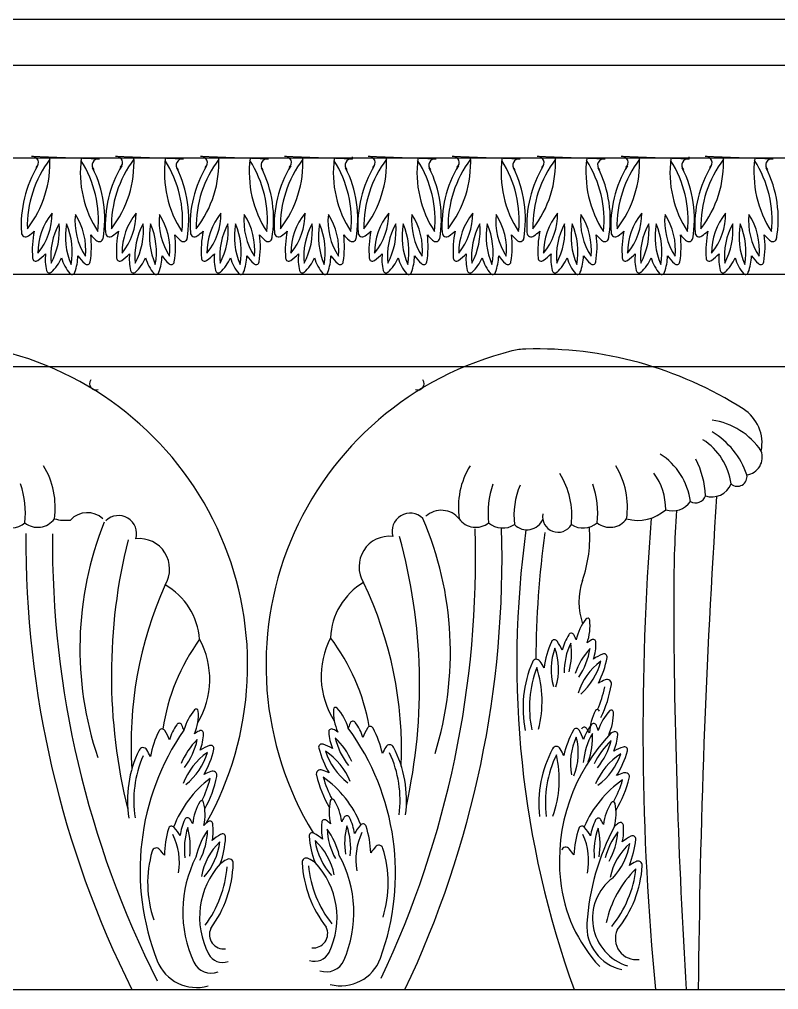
# Model space of a CAD drawing. Header units: millimetres. Extents: x 1155 to 2227, y 540 to 1342.
# Drawn here: x 1213.81 to 1222.03, y 1129.28 to 1139.79 of the extents above; entities that cross this region are included whole.
import ezdxf

# ---------------------------------------------------------------- set-up
doc = ezdxf.new("R2010")
doc.units = ezdxf.units.MM

msp = doc.modelspace()

# ---------------------------------------------------------------- linework, layer by layer
at = {"color": 0}
for p, q in [((1286.8599, 1139.79286), (1195.524, 1139.79286)), ((1286.8599, 1139.29286), (1195.524, 1139.29286)), ((1191.18811, 1138.29286), (1286.8599, 1138.29286)), ((1214.68102, 1138.27929), (1213.94568, 1138.30854)), ((1215.59117, 1138.27929), (1214.85583, 1138.30854)), ((1216.50944, 1138.27929), (1215.77411, 1138.30854)), ((1217.41959, 1138.27929), (1216.68425, 1138.30854)), ((1217.41959, 1138.27929), (1217.41959, 1138.30549)), ((1218.32504, 1138.27929), (1217.5897, 1138.30854)), ((1219.23519, 1138.27929), (1218.49985, 1138.30854)), ((1220.15346, 1138.27929), (1219.41812, 1138.30854)), ((1221.06361, 1138.27929), (1220.32827, 1138.30854)), ((1221.06361, 1138.27929), (1221.06361, 1138.30549)), ((1221.97202, 1138.27929), (1221.23668, 1138.30854)), ((1286.56671, 1137.03106), (1195.524, 1137.03106)), ((1285.37335, 1136.03106), (1195.524, 1136.03106)), ((1193.524, 1129.28421), (1284.524, 1129.28421))]:
    msp.add_line(p, q, dxfattribs=at)
for centre, radius, start, end in [((1215.10208, 1137.55158), 1.20222, 142.828625, 181.310575), ((1212.97122, 1138.24108), 1.17348, 322.338153, 2.911539), ((1213.95352, 1138.24135), 0.06764, 308.808269, 96.651525), ((1215.64705, 1138.13466), 1.17348, 172.533501, 213.106886), ((1213.46816, 1137.61656), 1.20222, 354.134464, 32.616414), ((1214.66788, 1138.21294), 0.06764, 78.793514, 226.636771), ((1216.01223, 1137.55158), 1.20222, 142.828625, 181.310575), ((1213.88136, 1138.24108), 1.17348, 322.338153, 2.911539), ((1214.86367, 1138.24135), 0.06764, 308.808269, 96.651525), ((1216.5572, 1138.13466), 1.17348, 172.533501, 213.106886), ((1214.37831, 1137.61656), 1.20222, 354.134464, 32.616414), ((1215.57802, 1138.21294), 0.06764, 78.793514, 226.636771), ((1216.93051, 1137.55158), 1.20222, 142.828625, 181.310575), ((1214.79964, 1138.24108), 1.17348, 322.338153, 2.911539), ((1215.78194, 1138.24135), 0.06764, 308.808269, 96.651525), ((1217.47548, 1138.13466), 1.17348, 172.533501, 213.106886), ((1215.29658, 1137.61656), 1.20222, 354.134464, 32.616414), ((1216.4963, 1138.21294), 0.06764, 78.793514, 226.636771), ((1217.84065, 1137.55158), 1.20222, 142.828625, 181.310575), ((1215.70979, 1138.24108), 1.17348, 322.338153, 2.911539), ((1216.69209, 1138.24135), 0.06764, 308.808269, 96.651525), ((1218.38562, 1138.13466), 1.17348, 172.533501, 213.106886), ((1216.20673, 1137.61656), 1.20222, 354.134464, 32.616414), ((1217.40645, 1138.21294), 0.06764, 78.793514, 226.636771), ((1218.7461, 1137.55158), 1.20222, 142.828625, 181.310575), ((1216.61523, 1138.24108), 1.17348, 322.338153, 2.911539), ((1217.59754, 1138.24135), 0.06764, 308.808269, 96.651525), ((1219.29107, 1138.13466), 1.17348, 172.533501, 213.106886), ((1217.11218, 1137.61656), 1.20222, 354.134464, 32.616414), ((1218.31189, 1138.21294), 0.06764, 78.793514, 226.636771), ((1219.65625, 1137.55158), 1.20222, 142.828625, 181.310575), ((1217.52538, 1138.24108), 1.17348, 322.338153, 2.911539), ((1218.50768, 1138.24135), 0.06764, 308.808269, 96.651525), ((1220.20122, 1138.13466), 1.17348, 172.533501, 213.106886), ((1218.02232, 1137.61656), 1.20222, 354.134464, 32.616414), ((1219.22204, 1138.21294), 0.06764, 78.793514, 226.636771), ((1220.57452, 1137.55158), 1.20222, 142.828625, 181.310575), ((1218.44366, 1138.24108), 1.17348, 322.338153, 2.911539), ((1219.42596, 1138.24135), 0.06764, 308.808269, 96.651525), ((1221.11949, 1138.13466), 1.17348, 172.533501, 213.106886), ((1218.9406, 1137.61656), 1.20222, 354.134464, 32.616414), ((1220.14032, 1138.21294), 0.06764, 78.793514, 226.636771), ((1221.48467, 1137.55158), 1.20222, 142.828625, 181.310575), ((1219.3538, 1138.24108), 1.17348, 322.338153, 2.911539), ((1220.33611, 1138.24135), 0.06764, 308.808269, 96.651525), ((1222.02964, 1138.13466), 1.17348, 172.533501, 213.106886), ((1219.85075, 1137.61656), 1.20222, 354.134464, 32.616414), ((1221.05046, 1138.21294), 0.06764, 78.793514, 226.636771), ((1222.39308, 1137.55158), 1.20222, 142.828625, 181.310575), ((1220.26222, 1138.24108), 1.17348, 322.338153, 2.911539), ((1221.24452, 1138.24135), 0.06764, 308.808269, 96.651525), ((1222.93805, 1138.13466), 1.17348, 172.533501, 213.106886), ((1220.75916, 1137.61656), 1.20222, 354.134464, 32.616414), ((1221.95888, 1138.21294), 0.06764, 78.793514, 226.636771), ((1215.07956, 1137.56469), 1.24608, 148.953694, 183.710827), ((1213.49166, 1137.62784), 1.24608, 350.212577, 26.491345), ((1215.9897, 1137.56469), 1.24608, 148.953694, 183.710827), ((1214.40181, 1137.62784), 1.24608, 350.212577, 26.491345), ((1216.90798, 1137.56469), 1.24608, 148.953694, 183.710827), ((1215.32008, 1137.62784), 1.24608, 350.212577, 26.491345), ((1217.81813, 1137.56469), 1.24608, 148.953694, 183.710827), ((1216.23023, 1137.62784), 1.24608, 350.212577, 26.491345), ((1218.72357, 1137.56469), 1.24608, 148.953694, 183.710827), ((1217.13567, 1137.62784), 1.24608, 350.212577, 26.491345), ((1219.63372, 1137.56469), 1.24608, 148.953694, 183.710827), ((1218.04582, 1137.62784), 1.24608, 350.212577, 26.491345), ((1220.552, 1137.56469), 1.24608, 148.953694, 183.710827), ((1218.9641, 1137.62784), 1.24608, 350.212577, 26.491345), ((1221.46214, 1137.56469), 1.24608, 148.953694, 183.710827), ((1219.87425, 1137.62784), 1.24608, 350.212577, 26.491345), ((1222.37056, 1137.56469), 1.24608, 148.953694, 183.710827), ((1220.78266, 1137.62784), 1.24608, 350.212577, 26.491345), ((1214.70419, 1137.26398), 0.68897, 141.194716, 180.264169), ((1213.49403, 1137.68707), 0.67331, 320.721264, 0.73762), ((1215.10303, 1137.60614), 0.6872, 173.917899, 213.454547), ((1213.83273, 1137.2968), 0.70041, 354.305939, 33.066507), ((1214.40418, 1137.68707), 0.67331, 320.721264, 0.73762), ((1215.61433, 1137.26398), 0.68897, 141.194716, 180.264169), ((1216.01318, 1137.60614), 0.6872, 173.917899, 213.454547), ((1214.74288, 1137.2968), 0.70041, 354.305939, 33.066507), ((1216.53261, 1137.26398), 0.68897, 141.194716, 180.264169), ((1215.32246, 1137.68707), 0.67331, 320.721264, 0.73762), ((1216.93146, 1137.60614), 0.6872, 173.917899, 213.454547), ((1215.66115, 1137.2968), 0.70041, 354.305939, 33.066507), ((1217.44276, 1137.26398), 0.68897, 141.194716, 180.264169), ((1216.23261, 1137.68707), 0.67331, 320.721264, 0.73762), ((1217.84161, 1137.60614), 0.6872, 173.917899, 213.454547), ((1216.5713, 1137.2968), 0.70041, 354.305939, 33.066507), ((1217.13805, 1137.68707), 0.67331, 320.721264, 0.73762), ((1218.3482, 1137.26398), 0.68897, 141.194716, 180.264169), ((1218.74705, 1137.60614), 0.6872, 173.917899, 213.454547), ((1217.47675, 1137.2968), 0.70041, 354.305939, 33.066507), ((1219.25835, 1137.26398), 0.68897, 141.194716, 180.264169), ((1218.0482, 1137.68707), 0.67331, 320.721264, 0.73762), ((1219.6572, 1137.60614), 0.6872, 173.917899, 213.454547), ((1218.3869, 1137.2968), 0.70041, 354.305939, 33.066507), ((1220.17663, 1137.26398), 0.68897, 141.194716, 180.264169), ((1218.96647, 1137.68707), 0.67331, 320.721264, 0.73762), ((1220.57548, 1137.60614), 0.6872, 173.917899, 213.454547), ((1219.30517, 1137.2968), 0.70041, 354.305939, 33.066507), ((1219.87662, 1137.68707), 0.67331, 320.721264, 0.73762), ((1221.08677, 1137.26398), 0.68897, 141.194716, 180.264169), ((1221.48562, 1137.60614), 0.6872, 173.917899, 213.454547), ((1220.21532, 1137.2968), 0.70041, 354.305939, 33.066507), ((1221.99519, 1137.26398), 0.68897, 141.194716, 180.264169), ((1220.78504, 1137.68707), 0.67331, 320.721264, 0.73762), ((1222.39404, 1137.60614), 0.6872, 173.917899, 213.454547), ((1221.12373, 1137.2968), 0.70041, 354.305939, 33.066507), ((1213.53456, 1137.99913), 0.66642, 304.40951, 311.393385), ((1215.00517, 1137.28681), 1.05163, 168.349147, 184.310128), ((1214.90116, 1137.22481), 0.74727, 151.615017, 185.582713), ((1213.49152, 1137.50907), 0.75554, 331.806464, 5.391265), ((1215.08449, 1137.44116), 0.77193, 169.883681, 203.126708), ((1213.63494, 1137.27588), 0.7524, 349.439058, 23.57133), ((1214.4447, 1137.99913), 0.66642, 304.40951, 311.393385), ((1215.91532, 1137.28681), 1.05163, 168.349147, 184.310128), ((1215.8113, 1137.22481), 0.74727, 151.615017, 185.582713), ((1214.40167, 1137.50907), 0.75554, 331.806464, 5.391265), ((1215.99464, 1137.44116), 0.77193, 169.883681, 203.126708), ((1214.54509, 1137.27588), 0.7524, 349.439058, 23.57133), ((1215.36298, 1137.99913), 0.66642, 304.40951, 311.393385), ((1216.83359, 1137.28681), 1.05163, 168.349147, 184.310128), ((1216.72958, 1137.22481), 0.74727, 151.615017, 185.582713), ((1215.31995, 1137.50907), 0.75554, 331.806464, 5.391265), ((1216.91292, 1137.44116), 0.77193, 169.883681, 203.126708), ((1215.46336, 1137.27588), 0.7524, 349.439058, 23.57133), ((1216.27313, 1137.99913), 0.66642, 304.40951, 311.393385), ((1217.74374, 1137.28681), 1.05163, 168.349147, 184.310128), ((1217.63973, 1137.22481), 0.74727, 151.615017, 185.582713), ((1216.23009, 1137.50907), 0.75554, 331.806464, 5.391265), ((1217.82306, 1137.44116), 0.77193, 169.883681, 203.126708), ((1216.37351, 1137.27588), 0.7524, 349.439058, 23.57133), ((1217.17857, 1137.99913), 0.66642, 304.40951, 311.393385), ((1218.64919, 1137.28681), 1.05163, 168.349147, 184.310128), ((1218.54517, 1137.22481), 0.74727, 151.615017, 185.582713), ((1217.13554, 1137.50907), 0.75554, 331.806464, 5.391265), ((1218.72851, 1137.44116), 0.77193, 169.883681, 203.126708), ((1217.27896, 1137.27588), 0.7524, 349.439058, 23.57133), ((1218.08872, 1137.99913), 0.66642, 304.40951, 311.393385), ((1219.55934, 1137.28681), 1.05163, 168.349147, 184.310128), ((1219.45532, 1137.22481), 0.74727, 151.615017, 185.582713), ((1218.04569, 1137.50907), 0.75554, 331.806464, 5.391265), ((1219.63866, 1137.44116), 0.77193, 169.883681, 203.126708), ((1218.18911, 1137.27588), 0.7524, 349.439058, 23.57133), ((1219.007, 1137.99913), 0.66642, 304.40951, 311.393385), ((1220.47761, 1137.28681), 1.05163, 168.349147, 184.310128), ((1220.3736, 1137.22481), 0.74727, 151.615017, 185.582713), ((1218.96396, 1137.50907), 0.75554, 331.806464, 5.391265), ((1220.55693, 1137.44116), 0.77193, 169.883681, 203.126708), ((1219.10738, 1137.27588), 0.7524, 349.439058, 23.57133), ((1219.91714, 1137.99913), 0.66642, 304.40951, 311.393385), ((1221.38776, 1137.28681), 1.05163, 168.349147, 184.310128), ((1221.28374, 1137.22481), 0.74727, 151.615017, 185.582713), ((1219.87411, 1137.50907), 0.75554, 331.806464, 5.391265), ((1221.46708, 1137.44116), 0.77193, 169.883681, 203.126708), ((1220.01753, 1137.27588), 0.7524, 349.439058, 23.57133), ((1220.82556, 1137.99913), 0.66642, 304.40951, 311.393385), ((1222.29617, 1137.28681), 1.05163, 168.349147, 184.310128), ((1222.19216, 1137.22481), 0.74727, 151.615017, 185.582713), ((1220.78252, 1137.50907), 0.75554, 331.806464, 5.391265), ((1222.37549, 1137.44116), 0.77193, 169.883681, 203.126708), ((1220.92594, 1137.27588), 0.7524, 349.439058, 23.57133), ((1213.88171, 1137.48416), 0.04562, 180.140306, 310.20326), ((1213.54003, 1137.3319), 1.05396, 351.004558, 6.94786), ((1215.08802, 1137.89797), 0.66642, 221.155078, 228.138953), ((1214.67701, 1137.43237), 0.04562, 222.345203, 352.408157), ((1214.79186, 1137.48416), 0.04562, 180.140306, 310.20326), ((1214.45018, 1137.3319), 1.05396, 351.004558, 6.94786), ((1215.99817, 1137.89797), 0.66642, 221.155078, 228.138953), ((1215.58716, 1137.43237), 0.04562, 222.345203, 352.408157), ((1215.71013, 1137.48416), 0.04562, 180.140306, 310.20326), ((1215.36845, 1137.3319), 1.05396, 351.004558, 6.94786), ((1216.91644, 1137.89797), 0.66642, 221.155078, 228.138953), ((1216.50543, 1137.43237), 0.04562, 222.345203, 352.408157), ((1216.62028, 1137.48416), 0.04562, 180.140306, 310.20326), ((1216.2786, 1137.3319), 1.05396, 351.004558, 6.94786), ((1217.82659, 1137.89797), 0.66642, 221.155078, 228.138953), ((1217.41558, 1137.43237), 0.04562, 222.345203, 352.408157), ((1217.52573, 1137.48416), 0.04562, 180.140306, 310.20326), ((1217.18405, 1137.3319), 1.05396, 351.004558, 6.94786), ((1218.73203, 1137.89797), 0.66642, 221.155078, 228.138953), ((1218.32103, 1137.43237), 0.04562, 222.345203, 352.408157), ((1218.43587, 1137.48416), 0.04562, 180.140306, 310.20326), ((1218.09419, 1137.3319), 1.05396, 351.004558, 6.94786), ((1219.64218, 1137.89797), 0.66642, 221.155078, 228.138953), ((1219.23118, 1137.43237), 0.04562, 222.345203, 352.408157), ((1219.35415, 1137.48416), 0.04562, 180.140306, 310.20326), ((1219.01247, 1137.3319), 1.05396, 351.004558, 6.94786), ((1220.56046, 1137.89797), 0.66642, 221.155078, 228.138953), ((1220.14945, 1137.43237), 0.04562, 222.345203, 352.408157), ((1220.2643, 1137.48416), 0.04562, 180.140306, 310.20326), ((1219.92262, 1137.3319), 1.05396, 351.004558, 6.94786), ((1221.47061, 1137.89797), 0.66642, 221.155078, 228.138953), ((1221.0596, 1137.43237), 0.04562, 222.345203, 352.408157), ((1221.17271, 1137.48416), 0.04562, 180.140306, 310.20326), ((1220.83103, 1137.3319), 1.05396, 351.004558, 6.94786), ((1222.37902, 1137.89797), 0.66642, 221.155078, 228.138953), ((1221.96801, 1137.43237), 0.04562, 222.345203, 352.408157), ((1213.99073, 1137.20786), 0.03421, 180.140306, 310.20326), ((1213.73037, 1137.59409), 0.49982, 304.40951, 317.19656), ((1214.63065, 1137.19603), 0.53677, 173.749497, 193.236408), ((1213.8496, 1137.39177), 0.45817, 312.270287, 336.652142), ((1214.7109, 1137.33568), 0.45817, 195.896322, 220.278176), ((1213.91106, 1137.24289), 0.53677, 339.312055, 358.798967), ((1214.85537, 1137.52083), 0.49982, 215.351903, 228.138953), ((1214.90088, 1137.20786), 0.03421, 180.140306, 310.20326), ((1214.64051, 1137.59409), 0.49982, 304.40951, 317.19656), ((1215.5408, 1137.19603), 0.53677, 173.749497, 193.236408), ((1214.75975, 1137.39177), 0.45817, 312.270287, 336.652142), ((1215.62105, 1137.33568), 0.45817, 195.896322, 220.278176), ((1214.82121, 1137.24289), 0.53677, 339.312055, 358.798967), ((1215.76551, 1137.52083), 0.49982, 215.351903, 228.138953), ((1215.81915, 1137.20786), 0.03421, 180.140306, 310.20326), ((1215.55879, 1137.59409), 0.49982, 304.40951, 317.19656), ((1216.45908, 1137.19603), 0.53677, 173.749497, 193.236408), ((1215.67803, 1137.39177), 0.45817, 312.270287, 336.652142), ((1216.53932, 1137.33568), 0.45817, 195.896322, 220.278176), ((1215.73948, 1137.24289), 0.53677, 339.312055, 358.798967), ((1216.68379, 1137.52083), 0.49982, 215.351903, 228.138953), ((1216.7293, 1137.20786), 0.03421, 180.140306, 310.20326), ((1216.46894, 1137.59409), 0.49982, 304.40951, 317.19656), ((1217.36922, 1137.19603), 0.53677, 173.749497, 193.236408), ((1216.58817, 1137.39177), 0.45817, 312.270287, 336.652142), ((1217.44947, 1137.33568), 0.45817, 195.896322, 220.278176), ((1216.64963, 1137.24289), 0.53677, 339.312055, 358.798967), ((1217.59394, 1137.52083), 0.49982, 215.351903, 228.138953), ((1217.63475, 1137.20786), 0.03421, 180.140306, 310.20326), ((1217.37438, 1137.59409), 0.49982, 304.40951, 317.19656), ((1218.27467, 1137.19603), 0.53677, 173.749497, 193.236408), ((1217.49362, 1137.39177), 0.45817, 312.270287, 336.652142), ((1218.35491, 1137.33568), 0.45817, 195.896322, 220.278176), ((1217.55508, 1137.24289), 0.53677, 339.312055, 358.798967), ((1218.49938, 1137.52083), 0.49982, 215.351903, 228.138953), ((1218.5449, 1137.20786), 0.03421, 180.140306, 310.20326), ((1218.28453, 1137.59409), 0.49982, 304.40951, 317.19656), ((1219.18482, 1137.19603), 0.53677, 173.749497, 193.236408), ((1218.40377, 1137.39177), 0.45817, 312.270287, 336.652142), ((1219.26506, 1137.33568), 0.45817, 195.896322, 220.278176), ((1218.46522, 1137.24289), 0.53677, 339.312055, 358.798967), ((1219.40953, 1137.52083), 0.49982, 215.351903, 228.138953), ((1219.46317, 1137.20786), 0.03421, 180.140306, 310.20326), ((1219.20281, 1137.59409), 0.49982, 304.40951, 317.19656), ((1220.10309, 1137.19603), 0.53677, 173.749497, 193.236408), ((1219.32204, 1137.39177), 0.45817, 312.270287, 336.652142), ((1220.18334, 1137.33568), 0.45817, 195.896322, 220.278176), ((1219.3835, 1137.24289), 0.53677, 339.312055, 358.798967), ((1220.32781, 1137.52083), 0.49982, 215.351903, 228.138953), ((1220.37332, 1137.20786), 0.03421, 180.140306, 310.20326), ((1220.11295, 1137.59409), 0.49982, 304.40951, 317.19656), ((1221.01324, 1137.19603), 0.53677, 173.749497, 193.236408), ((1220.23219, 1137.39177), 0.45817, 312.270287, 336.652142), ((1221.09349, 1137.33568), 0.45817, 195.896322, 220.278176), ((1220.29365, 1137.24289), 0.53677, 339.312055, 358.798967), ((1221.23795, 1137.52083), 0.49982, 215.351903, 228.138953), ((1221.28173, 1137.20786), 0.03421, 180.140306, 310.20326), ((1221.02137, 1137.59409), 0.49982, 304.40951, 317.19656), ((1221.92165, 1137.19603), 0.53677, 173.749497, 193.236408), ((1221.1406, 1137.39177), 0.45817, 312.270287, 336.652142), ((1222.0019, 1137.33568), 0.45817, 195.896322, 220.278176), ((1221.20206, 1137.24289), 0.53677, 339.312055, 358.798967), ((1222.14637, 1137.52083), 0.49982, 215.351903, 228.138953), ((1214.13913, 1137.07795), 0.03136, 188.85075, 318.913704), ((1214.54711, 1137.17163), 0.03421, 222.345203, 352.408157), ((1215.04928, 1137.07795), 0.03136, 188.85075, 318.913704), ((1215.45726, 1137.17163), 0.03421, 222.345203, 352.408157), ((1215.96756, 1137.07795), 0.03136, 188.85075, 318.913704), ((1216.37553, 1137.17163), 0.03421, 222.345203, 352.408157), ((1216.87771, 1137.07795), 0.03136, 188.85075, 318.913704), ((1217.28568, 1137.17163), 0.03421, 222.345203, 352.408157), ((1217.78315, 1137.07795), 0.03136, 188.85075, 318.913704), ((1218.19113, 1137.17163), 0.03421, 222.345203, 352.408157), ((1218.6933, 1137.07795), 0.03136, 188.85075, 318.913704), ((1219.10128, 1137.17163), 0.03421, 222.345203, 352.408157), ((1219.61157, 1137.07795), 0.03136, 188.85075, 318.913704), ((1220.01955, 1137.17163), 0.03421, 222.345203, 352.408157), ((1220.52172, 1137.07795), 0.03136, 188.85075, 318.913704), ((1220.9297, 1137.17163), 0.03421, 222.345203, 352.408157), ((1221.43014, 1137.07795), 0.03136, 188.85075, 318.913704), ((1221.83811, 1137.17163), 0.03421, 222.345203, 352.408157), ((1214.38311, 1137.06206), 0.03136, 213.63476, 343.697714), ((1215.29326, 1137.06206), 0.03136, 213.63476, 343.697714), ((1216.21154, 1137.06206), 0.03136, 213.63476, 343.697714), ((1217.12168, 1137.06206), 0.03136, 213.63476, 343.697714), ((1218.02713, 1137.06206), 0.03136, 213.63476, 343.697714), ((1218.93728, 1137.06206), 0.03136, 213.63476, 343.697714), ((1219.85555, 1137.06206), 0.03136, 213.63476, 343.697714), ((1220.7657, 1137.06206), 0.03136, 213.63476, 343.697714), ((1221.67411, 1137.06206), 0.03136, 213.63476, 343.697714), ((1212.78223, 1132.80008), 3.50253, 330.719408, 76.143498), ((1219.9859, 1132.80106), 3.50253, 103.872133, 211.314731), ((1219.31741, 1135.50798), 0.71429, 91.71167, 103.872133), ((1219.41989, 1132.0785), 4.1453, 57.468822, 91.71167), ((1214.64105, 1135.84692), 0.06764, 143.392444, 291.2357), ((1218.12651, 1135.84669), 0.06764, 248.75683, 36.600086), ((1221.41245, 1135.20245), 0.43999, 348.837734, 57.468822), ((1221.20702, 1134.69301), 0.76543, 33.66095, 82.134642), ((1220.86857, 1134.58061), 0.86593, 18.800476, 59.215955), ((1220.84833, 1134.67253), 0.67467, 7.513651, 57.266952), ((1220.37008, 1134.48149), 0.71238, 7.118073, 57.939698), ((1221.66155, 1135.05178), 0.19396, 277.930652, 19.733093), ((1220.32954, 1134.60665), 0.90971, 1.6576, 27.702624), ((1213.33742, 1134.50849), 0.86437, 351.677068, 31.409422), ((1219.42996, 1134.50809), 0.86437, 148.583109, 188.315462), ((1218.9294, 1134.41703), 0.86472, 353.571106, 31.911079), ((1219.53151, 1134.50809), 0.86437, 351.677068, 31.409422), ((1220.12329, 1134.47989), 0.6874, 0.206654, 35.531311), ((1212.91172, 1134.4455), 0.9682, 353.681748, 18.987436), ((1219.85566, 1134.44505), 0.9682, 161.005094, 186.310783), ((1219.10581, 1134.4451), 0.9682, 353.681748, 18.987436), ((1221.31192, 1134.84088), 0.22037, 250.64105, 338.679466), ((1221.58542, 1134.8402), 0.10471, 229.352041, 10.714685), ((1220.03206, 1134.41696), 0.86472, 157.437126, 186.421424), ((1220.88474, 1134.70611), 0.23567, 251.685963, 324.654706), ((1221.13319, 1134.66472), 0.11034, 239.372379, 343.277458), ((1315.54696, 1128.46079), 94.38755, 176.2548623, 179.5003368), ((1214.54953, 1134.20157), 0.24816, 47.485274, 137.20075), ((1218.04409, 1134.24744), 0.19672, 45.803379, 196.083027), ((1218.38153, 1134.22727), 0.24816, 38.893736, 132.507256), ((1220.5077, 1134.82088), 0.4543, 254.563726, 311.830525), ((1234.58947, 1133.55344), 13.69335, 176.144135, 180.157895), ((1213.72149, 1134.52525), 0.24079, 238.196804, 309.312056), ((1214.01193, 1134.51495), 0.22358, 231.923306, 323.948051), ((1214.31361, 1134.82128), 0.4543, 254.563726, 276.805607), ((1218.15642, 1132.97629), 3.68744, 158.176731, 198.633462), ((1214.88697, 1134.2217), 0.19672, 343.909503, 134.189151), ((1214.79197, 1132.93588), 3.68744, 342.742766, 23.199498), ((1218.75546, 1134.51464), 0.22358, 216.044479, 308.069224), ((1219.0459, 1134.5249), 0.24079, 230.680474, 301.795727), ((1219.30704, 1134.45162), 0.18785, 224.375536, 337.612153), ((1219.64481, 1134.40492), 0.16695, 169.352637, 329.510019), ((1219.91558, 1134.52485), 0.24079, 238.196804, 309.312056), ((1220.20602, 1134.51455), 0.22358, 231.923306, 323.948051), ((1250.13791, 1132.10695), 29.57412, 175.572268, 185.477536), ((1208.14386, 1133.95216), 10.60765, 334.62864, 1.747899), ((1208.14386, 1133.95216), 10.89432, 334.62864, 1.747899), ((1229.629, 1132.82622), 10.43086, 172.077132, 199.85191), ((1229.629, 1132.82622), 10.22434, 172.077132, 179.802735), ((1218.53879, 1134.18801), 1.44966, 340.938395, 4.198587), ((1224.7782, 1134.15194), 10.89432, 179.62833, 206.538839), ((1224.7782, 1134.15194), 10.60765, 179.62833, 206.747588), ((1220.88635, 1132.68808), 6.07603, 166.021809, 193.830123), ((1215.11153, 1133.84028), 0.32882, 328.278671, 96.205767), ((1217.81948, 1133.86605), 0.32882, 83.786763, 211.71386), ((1212.06975, 1132.58219), 6.07603, 347.546106, 15.354419), ((1220.58005, 1133.4827), 0.71002, 160.938395, 199.490605), ((1219.26758, 1131.93644), 4.24526, 155.937232, 183.588274), ((1215.03362, 1133.02823), 0.73241, 3.94843, 60.772691), ((1217.91262, 1133.0628), 0.73241, 120.603537, 177.427798), ((1213.7061, 1131.86965), 4.24526, 357.787954, 25.438997), ((1293.05298, 1133.71455), 72.15709, 180.1578953, 183.5203232), ((1220.39288, 1132.95064), 0.56533, 142.10586, 167.565792), ((1219.9645, 1133.28355), 0.02281, 73.884441, 141.119686), ((1219.42527, 1133.22565), 0.56533, 340.702455, 6.162387), ((1219.9647, 1133.2835), 0.02281, 7.148561, 74.383807), ((1217.57908, 1131.76886), 2.23809, 144.180656, 171.328305), ((1214.96893, 1132.64464), 0.90607, 328.849147, 28.620901), ((1217.9865, 1132.68088), 0.90607, 152.755327, 212.527082), ((1215.39814, 1131.74267), 2.23809, 10.047923, 37.195572), ((1220.21237, 1132.83644), 0.53677, 147.171947, 166.658858), ((1219.7889, 1133.1125), 0.03136, 21.494651, 151.557605), ((1219.41091, 1132.91393), 0.45817, 20.230402, 27.288401), ((1220.02408, 1133.04566), 0.03136, 356.710642, 126.773596), ((1220.53477, 1132.62533), 1.05163, 156.098227, 172.059209), ((1220.25886, 1132.74777), 0.68897, 160.144187, 195.111926), ((1219.60553, 1133.03987), 0.03421, 30.205095, 160.268049), ((1218.9769, 1132.75495), 0.67331, 343.368614, 19.687091), ((1219.23073, 1132.76331), 0.49982, 23.211795, 35.998845), ((1220.45756, 1132.71862), 0.74727, 154.825642, 180.337669), ((1219.03422, 1132.92349), 0.75554, 344.941576, 8.601891), ((1220.55774, 1132.45332), 0.77193, 137.281648, 160.688561), ((1219.24753, 1133.0951), 0.7524, 325.544636, 350.969297), ((1220.24114, 1132.67797), 0.45817, 120.979846, 128.037845), ((1219.51873, 1133.03359), 0.53677, 341.609389, 1.0963), ((1220.31517, 1132.4551), 0.49982, 112.269402, 125.056452), ((1219.13933, 1133.07414), 1.05396, 333.460495, 349.403797), ((1220.14185, 1132.88744), 0.03421, 348.000198, 118.063152), ((1220.51167, 1132.3386), 1.24608, 156.697529, 191.454661), ((1220.53729, 1132.3434), 1.20222, 159.09778, 191.798727), ((1219.41017, 1132.81613), 0.04562, 30.205095, 160.268049), ((1218.29859, 1132.40833), 1.17348, 344.995195, 18.070202), ((1218.91044, 1132.44738), 0.66642, 29.01497, 35.998845), ((1220.51989, 1132.29168), 0.6872, 126.953808, 162.900287), ((1219.42686, 1133.00906), 0.70041, 311.423814, 346.102416), ((1218.9672, 1132.80264), 1.20715, 336.299282, 348.554398), ((1220.40789, 1132.02178), 0.66642, 112.269402, 119.253277), ((1218.98662, 1132.78411), 1.25016, 333.783075, 351.009886), ((1220.1768, 1132.59824), 0.04562, 348.000198, 118.063152), ((1217.23605, 1132.31754), 0.02281, 43.010703, 110.245948), ((1216.13977, 1131.94632), 0.56533, 139.3517, 164.811632), ((1215.18649, 1132.26751), 0.56533, 337.948295, 3.408227), ((1215.72789, 1132.29943), 0.02281, 71.13028, 138.365526), ((1215.72808, 1132.29937), 0.02281, 4.394401, 71.629646), ((1217.77806, 1132.29863), 0.56533, 177.968002, 203.427934), ((1217.23587, 1132.31748), 0.02281, 109.746582, 176.981828), ((1216.83277, 1131.95464), 0.56533, 16.564597, 42.024528), ((1220.55037, 1132.04121), 0.56533, 152.10586, 177.565792), ((1220.0707, 1132.29468), 0.02281, 83.884441, 151.119686), ((1220.0709, 1132.29466), 0.02281, 17.148561, 84.383807), ((1220.61836, 1131.92049), 0.56533, 137.10586, 162.565792), ((1219.6784, 1132.27879), 0.56533, 335.702455, 1.162387), ((1220.22063, 1132.28947), 0.02281, 68.884441, 136.119686), ((1220.22082, 1132.2894), 0.02281, 2.148561, 69.383807), ((1215.95399, 1131.84093), 0.53677, 144.417787, 163.904698), ((1215.54427, 1132.13701), 0.03136, 18.740491, 148.803445), ((1215.15717, 1131.95684), 0.45817, 17.476242, 24.534241), ((1217.81483, 1131.98876), 0.45817, 156.841987, 163.899987), ((1217.42352, 1132.15958), 0.03136, 32.572783, 162.635737), ((1217.02103, 1131.85374), 0.53677, 17.47153, 36.958442), ((1217.61164, 1132.10035), 0.03421, 23.86234, 153.925294), ((1220.42859, 1131.82246), 0.53677, 142.171947, 161.658858), ((1220.03079, 1132.13437), 0.03136, 16.494651, 146.557605), ((1219.63693, 1131.96951), 0.45817, 15.230402, 22.288401), ((1217.794, 1130.57517), 2.67345, 145.369695, 201.491396), ((1216.26587, 1131.61457), 1.05163, 153.344066, 169.305048), ((1215.35762, 1132.07328), 0.03421, 27.450935, 157.513889), ((1214.96997, 1131.81505), 0.49982, 20.457635, 33.244685), ((1215.97511, 1131.68125), 0.45817, 118.225685, 125.283685), ((1215.77597, 1132.05895), 0.03136, 353.956481, 124.019435), ((1215.27062, 1132.07117), 0.53677, 338.855228, 358.34214), ((1217.19376, 1132.07598), 0.03136, 57.356793, 187.419747), ((1217.69868, 1132.10034), 0.53677, 183.034089, 202.521), ((1217.00375, 1131.69361), 0.45817, 56.092544, 63.150543), ((1215.21195, 1130.54416), 2.67345, 339.884833, 36.006533), ((1218.00539, 1131.8515), 0.49982, 148.131544, 160.918594), ((1216.71468, 1131.61996), 1.05163, 12.07118, 28.032162), ((1221.65263, 1130.67648), 1.9938, 136.026944, 185.959917), ((1220.73136, 1131.58406), 1.05163, 151.098227, 167.059209), ((1219.84179, 1132.07801), 0.03421, 25.205095, 155.268049), ((1219.44431, 1131.83516), 0.49982, 18.211795, 30.998845), ((1219.92747, 1132.09573), 0.03136, 31.494651, 161.557605), ((1220.66258, 1131.68372), 0.74727, 149.825642, 175.337669), ((1219.58969, 1131.83455), 0.45817, 30.230402, 37.288401), ((1219.26251, 1132.01186), 0.75554, 339.941576, 3.601891), ((1220.44344, 1131.66208), 0.45817, 115.979846, 123.037845), ((1220.25925, 1132.04729), 0.03136, 351.710642, 121.773596), ((1219.75476, 1132.07931), 0.53677, 336.609389, 356.0963), ((1216.28055, 1131.44165), 0.77193, 134.527487, 157.934401), ((1215.00269, 1132.14564), 0.7524, 322.790476, 348.215137), ((1216.03834, 1131.45508), 0.49982, 109.515242, 122.302292), ((1215.886, 1131.89526), 0.03421, 345.246038, 115.308992), ((1217.0877, 1131.90969), 0.03421, 66.067237, 196.130191), ((1216.94597, 1131.46598), 0.49982, 59.073937, 71.860987), ((1216.70415, 1131.44674), 0.77193, 23.441828, 46.848741), ((1217.96473, 1132.18122), 0.7524, 193.161092, 218.585753), ((1217.82261, 1131.89126), 0.04562, 23.86234, 153.925294), ((1220.46717, 1131.73007), 0.68897, 155.144187, 190.111926), ((1219.19072, 1131.84896), 0.67331, 338.368614, 14.687091), ((1220.73925, 1131.4107), 0.77193, 132.281648, 155.688561), ((1219.48996, 1132.16422), 0.7524, 320.544636, 345.969297), ((1216.22902, 1131.32928), 1.24608, 153.943368, 188.700501), ((1216.25484, 1131.33284), 1.20222, 156.34362, 189.044566), ((1215.15174, 1131.85918), 0.04562, 27.450935, 157.513889), ((1214.63487, 1131.51487), 0.66642, 26.26081, 33.244685), ((1216.23498, 1131.28202), 0.6872, 124.199647, 160.146127), ((1215.17768, 1132.0511), 0.70041, 308.669653, 343.348256), ((1214.89361, 1132.12991), 1.05396, 330.706335, 346.649637), ((1218.07417, 1132.16811), 1.05396, 194.726591, 210.669893), ((1216.75355, 1131.28825), 0.6872, 21.230101, 57.176581), ((1217.79207, 1132.0825), 0.70041, 198.027973, 232.706575), ((1218.3476, 1131.55946), 0.66642, 148.131544, 155.115419), ((1216.73247, 1131.33858), 1.20222, 352.331662, 25.032609), ((1216.75837, 1131.33564), 1.24608, 352.675728, 27.43286), ((1220.68336, 1131.30043), 1.24608, 151.697529, 186.454661), ((1220.7093, 1131.30298), 1.20222, 154.09778, 186.798727), ((1219.62767, 1131.87214), 0.04562, 25.205095, 155.268049), ((1218.48477, 1131.56278), 1.17348, 339.995195, 13.070202), ((1219.0977, 1131.54835), 0.66642, 24.01497, 30.998845), ((1220.68746, 1131.25297), 0.6872, 121.953808, 157.900287), ((1219.66111, 1132.06289), 0.70041, 306.423814, 341.102416), ((1220.49775, 1131.43361), 0.49982, 107.269402, 120.056452), ((1219.38034, 1132.15277), 1.05396, 328.460495, 344.403797), ((1220.36278, 1131.87941), 0.03421, 343.000198, 113.063152), ((1216.11014, 1131.01781), 0.66642, 109.515242, 116.499117), ((1215.90701, 1131.60471), 0.04562, 345.246038, 115.308992), ((1217.07367, 1131.61873), 0.04562, 66.067237, 196.130191), ((1218.24737, 1131.88984), 1.25016, 193.120502, 210.347314), ((1216.8847, 1131.02712), 0.66642, 64.877112, 71.860987), ((1220.55236, 1130.99386), 0.66642, 107.269402, 114.253277), ((1220.37239, 1131.58827), 0.04562, 343.000198, 113.063152), ((1216.58827, 1130.62685), 1.18084, 126.922215, 159.259502), ((1214.70864, 1131.867), 1.20715, 333.545122, 345.800238), ((1214.72714, 1131.84756), 1.25016, 331.028915, 348.255726), ((1216.4161, 1130.62478), 1.18084, 22.116726, 54.454013), ((1218.2654, 1131.90971), 1.20715, 195.57599, 207.831107), ((1221.0148, 1130.58446), 1.18084, 124.676376, 157.013663), ((1219.18521, 1131.89731), 1.20715, 331.299282, 343.554398), ((1219.20294, 1131.87716), 1.25016, 328.783075, 346.009886), ((1216.25339, 1131.03038), 0.56533, 149.3517, 174.811632), ((1215.78645, 1131.3066), 0.02281, 81.13028, 148.365526), ((1215.78664, 1131.30657), 0.02281, 14.394401, 81.629646), ((1215.25882, 1131.18115), 0.56533, 347.948295, 13.408227), ((1217.73185, 1131.21085), 0.56533, 167.968002, 193.427934), ((1217.20116, 1131.32356), 0.02281, 99.746582, 166.981828), ((1217.20136, 1131.32359), 0.02281, 33.010703, 100.245948), ((1216.74119, 1131.03624), 0.56533, 6.564597, 32.024528), ((1220.69599, 1131.0008), 0.56533, 147.10586, 172.565792), ((1220.24023, 1131.29511), 0.02281, 78.884441, 146.119686), ((1220.24043, 1131.29507), 0.02281, 12.148561, 79.383807), ((1219.70809, 1131.19043), 0.56533, 345.702455, 11.162387), ((1216.08873, 1130.89433), 0.53677, 154.417787, 173.904698), ((1215.63382, 1131.11477), 0.03136, 28.740491, 158.803445), ((1215.28389, 1130.87011), 0.45817, 27.476242, 34.534241), ((1216.13726, 1130.74075), 0.45817, 128.225685, 135.283685), ((1215.87556, 1131.07812), 0.03136, 3.956481, 134.019435), ((1215.37575, 1131.00241), 0.53677, 348.855228, 8.34214), ((1217.61924, 1131.02935), 0.53677, 173.034089, 192.521), ((1217.11776, 1131.09304), 0.03136, 47.356793, 177.419747), ((1216.86424, 1130.74948), 0.45817, 46.092544, 53.150543), ((1217.71426, 1130.8993), 0.45817, 146.841987, 153.899987), ((1217.35855, 1131.13548), 0.03136, 22.572783, 152.635737), ((1216.90907, 1130.90418), 0.53677, 7.47153, 26.958442), ((1217.53353, 1131.04448), 0.03421, 13.86234, 143.925294), ((1220.52613, 1130.87131), 0.53677, 152.171947, 171.658858), ((1220.08021, 1131.1094), 0.03136, 26.494651, 156.557605), ((1219.72096, 1130.87865), 0.45817, 25.230402, 32.288401), ((1220.5686, 1130.71594), 0.45817, 125.979846, 133.037845), ((1220.32032, 1131.06331), 0.03136, 1.710642, 131.773596), ((1216.43518, 1130.72557), 1.05163, 163.344066, 179.305048), ((1215.46107, 1131.01959), 0.03421, 37.450935, 167.513889), ((1215.12415, 1130.69796), 0.49982, 30.457635, 43.244685), ((1216.34682, 1130.80837), 0.74727, 162.071482, 187.583509), ((1214.90901, 1130.83208), 0.75554, 352.187415, 15.84773), ((1216.47966, 1130.55782), 0.77193, 144.527487, 167.934401), ((1215.09897, 1131.02922), 0.7524, 332.790476, 358.215137), ((1216.98444, 1130.9477), 0.03421, 56.067237, 186.130191), ((1216.76782, 1130.53534), 0.49982, 49.073937, 61.860987), ((1216.52633, 1130.55839), 0.77193, 13.441828, 36.848741), ((1217.8953, 1131.06281), 0.7524, 183.161092, 208.585753), ((1218.08994, 1130.87028), 0.75554, 165.528498, 189.188813), ((1216.65311, 1130.81205), 0.74727, 353.792719, 19.304746), ((1217.87808, 1130.73104), 0.49982, 138.131544, 150.918594), ((1218.12973, 1130.69677), 0.67331, 154.443297, 190.761775), ((1216.56677, 1130.72715), 1.05163, 2.07118, 18.032162), ((1220.86569, 1130.6891), 1.05163, 161.098227, 177.059209), ((1219.90386, 1131.02107), 0.03421, 35.205095, 165.268049), ((1219.5546, 1130.71289), 0.49982, 28.211795, 40.998845), ((1222.54931, 1129.82766), 2.59919, 151.927279, 176.08763), ((1220.78065, 1130.7753), 0.74727, 159.825642, 185.337669), ((1219.34487, 1130.85534), 0.75554, 349.941576, 13.601891), ((1220.90357, 1130.51974), 0.77193, 142.281648, 165.688561), ((1219.54242, 1131.04488), 0.7524, 330.544636, 355.969297), ((1219.81794, 1131.00725), 0.53677, 346.609389, 6.0963), ((1214.8734, 1130.65766), 0.67331, 350.614453, 26.932931), ((1216.4625, 1130.3927), 0.6872, 134.199647, 170.146127), ((1215.28771, 1130.96649), 0.70041, 318.669653, 353.348256), ((1216.2388, 1130.52899), 0.49982, 119.515242, 132.302292), ((1214.99427, 1130.99478), 1.05396, 340.706335, 356.649637), ((1216.01233, 1130.93602), 0.03421, 355.246038, 125.308992), ((1218.00079, 1131.03089), 1.05396, 184.726591, 200.669893), ((1217.70812, 1130.99557), 0.70041, 188.027973, 222.706575), ((1216.54745, 1130.39372), 0.6872, 11.230101, 47.176581), ((1219.30246, 1130.68245), 0.67331, 348.368614, 24.687091), ((1220.66176, 1130.50037), 0.49982, 117.269402, 130.056452), ((1219.43645, 1131.01458), 1.05396, 338.460495, 354.403797), ((1220.45143, 1130.91597), 0.03421, 353.000198, 123.063152), ((1216.44843, 1130.43821), 1.24608, 163.943368, 198.700501), ((1215.2955, 1130.773), 0.04562, 37.450935, 167.513889), ((1214.84627, 1130.34416), 0.66642, 36.26081, 43.244685), ((1218.16438, 1130.38401), 0.66642, 138.131544, 145.115419), ((1217.70498, 1130.80194), 0.04562, 13.86234, 143.925294), ((1216.56043, 1130.43955), 1.24608, 342.675728, 17.43286), ((1219.72875, 1130.78115), 0.04562, 35.205095, 165.268049), ((1219.26306, 1130.37025), 0.66642, 34.01497, 40.998845), ((1220.87995, 1130.35542), 0.6872, 131.953808, 167.900287), ((1219.72855, 1130.97481), 0.70041, 316.423814, 351.102416), ((1216.88173, 1130.1274), 1.29951, 152.910131, 204.886816), ((1216.38543, 1130.11083), 0.66642, 119.515242, 126.499117), ((1216.08348, 1130.65354), 0.04562, 355.246038, 125.308992), ((1216.92009, 1130.66359), 0.04562, 56.067237, 186.130191), ((1218.12304, 1130.72677), 1.25016, 183.120502, 217.820428), ((1216.63127, 1130.11378), 0.66642, 54.877112, 61.860987), ((1216.39097, 1130.06429), 0.8617, 334.004139, 43.630184), ((1216.13472, 1130.11843), 1.29951, 336.489413, 28.466097), ((1220.7919, 1130.07679), 0.66642, 117.269402, 124.253277), ((1220.51145, 1130.63091), 0.04562, 353.000198, 123.063152), ((1216.62684, 1130.06712), 0.8617, 137.746045, 207.372089), ((1214.85777, 1130.70374), 1.20715, 323.166569, 355.800238), ((1214.87936, 1130.68782), 1.25016, 323.5558, 358.255726), ((1218.14425, 1130.74322), 1.20715, 185.57599, 218.209659), ((1221.31841, 1129.75391), 1.18084, 134.676376, 167.647409), ((1219.28864, 1130.72911), 1.20715, 320.920729, 353.554398), ((1219.3096, 1130.71235), 1.25016, 321.309961, 356.009886), ((1221.28269, 1130.63786), 1.62184, 185.959917, 222.949241), ((1220.55808, 1130.05727), 0.54106, 126.535467, 252.752463), ((1216.02703, 1129.87996), 0.15625, 155.333169, 276.968058), ((1216.99511, 1129.89159), 0.15625, 264.40817, 26.04306), ((1220.43598, 1129.97219), 0.48092, 176.08763, 257.96292), ((1220.49253, 1129.83611), 0.22778, 155.4177, 277.330833), ((1216.01363, 1129.74964), 0.17117, 207.372089, 290.654405), ((1217.01164, 1129.76163), 0.17117, 250.721823, 334.004139), ((1217.29386, 1129.78166), 0.4563, 255.270991, 339.884833), ((1215.73101, 1129.76289), 0.4563, 201.491396, 286.105238), ((1215.88982, 1129.66725), 0.20606, 204.886816, 291.503542), ((1217.13739, 1129.68223), 0.20606, 249.872686, 336.489413)]:
    msp.add_arc(centre, radius, start, end, dxfattribs=at)

doc.saveas('drawing.dxf')
